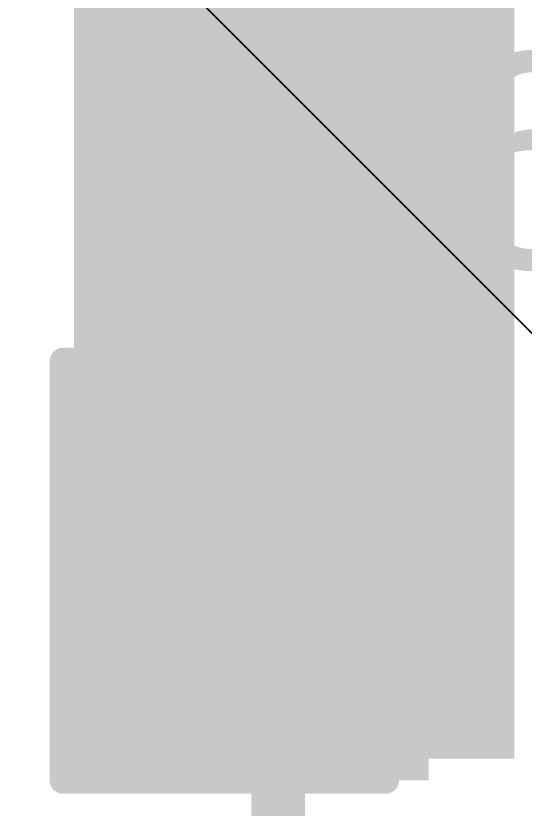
# Model space of a CAD drawing. Header units: inches. Extents: x 68 to 568, y 3 to 460.
# Drawn here: x 229.522 to 231.925, y 16.898 to 20.643 of the extents above; entities that cross this region are included whole.
import ezdxf

# ---------------------------------------------------------------- set-up
doc = ezdxf.new("R2010")
doc.units = ezdxf.units.IN
for name, color, linetype in [('Bottom Layer', 5, 'Continuous'), ('Top Layer', 1, 'Continuous'), ('Top Overlay', 2, 'Continuous'), ('Top Paste', 8, 'Continuous'), ('Top Solder', 216, 'Continuous')]:
    doc.layers.add(name, color=color, linetype=linetype)
doc.styles.add('Arial', font='', dxfattribs={"height": 0.2})
doc.styles.get('Arial').set_extended_font_data('Arial')

# ---------------------------------------------------------------- blocks, each defined once
blk = doc.blocks.new('C___1206_57')
at = {"layer": 'Top Layer'}
for points in [[(-2.032, 0.889), (-0.508, 0.889), (-0.508, -0.889), (-2.032, -0.889)], [(0.508, 0.889), (2.032, 0.889), (2.032, -0.889), (0.508, -0.889)]]:
    blk.add_hatch(color=1, dxfattribs=at).paths.add_polyline_path(points)
at = {"layer": 'Top Paste'}
for points in [[(-2.032, 0.889), (-0.508, 0.889), (-0.508, -0.889), (-2.032, -0.889)], [(0.508, 0.889), (2.032, 0.889), (2.032, -0.889), (0.508, -0.889)]]:
    blk.add_hatch(color=8, dxfattribs=at).paths.add_polyline_path(points)
at = {"layer": 'Top Solder'}
for points in [[(-2.1336, 0.9906), (-0.4064, 0.9906), (-0.4064, -0.9906), (-2.1336, -0.9906)], [(0.4064, 0.9906), (2.1336, 0.9906), (2.1336, -0.9906), (0.4064, -0.9906)]]:
    blk.add_hatch(color=216, dxfattribs=at).paths.add_polyline_path(points)
at = {"layer": 'Top Overlay'}
for points in [[(-2.1336, 0.9906, 0.127, 0.127, 0), (-2.1336, -0.9906, 0.127, 0.127, 0)], [(-0.6096, 0.9906, 0.127, 0.127, 0), (-2.1336, 0.9906, 0.127, 0.127, 0)], [(2.1336, 0.9906, 0.127, 0.127, 0), (0.6096, 0.9906, 0.127, 0.127, 0)], [(2.1336, 0.9906, 0.127, 0.127, 0), (2.1336, -0.9906, 0.127, 0.127, 0)], [(-0.6096, -0.9906, 0.127, 0.127, 0), (-2.1336, -0.9906, 0.127, 0.127, 0)], [(2.1336, -0.9906, 0.127, 0.127, 0), (0.6096, -0.9906, 0.127, 0.127, 0)]]:
    blk.add_lwpolyline(points, format="xyseb", dxfattribs=at)
for points in [[(-2.16535, 0.9906, 0.0635, 0.0635, 1), (-2.10185, 0.9906, 0.0635, 0.0635, 1)], [(-2.16535, 0.9906, 0.0635, 0.0635, 1), (-2.10185, 0.9906, 0.0635, 0.0635, 1)], [(-0.64135, 0.9906, 0.0635, 0.0635, 1), (-0.57785, 0.9906, 0.0635, 0.0635, 1)], [(0.57785, 0.9906, 0.0635, 0.0635, 1), (0.64135, 0.9906, 0.0635, 0.0635, 1)], [(2.10185, 0.9906, 0.0635, 0.0635, 1), (2.16535, 0.9906, 0.0635, 0.0635, 1)], [(2.10185, 0.9906, 0.0635, 0.0635, 1), (2.16535, 0.9906, 0.0635, 0.0635, 1)], [(-2.16535, -0.9906, 0.0635, 0.0635, 1), (-2.10185, -0.9906, 0.0635, 0.0635, 1)], [(-2.16535, -0.9906, 0.0635, 0.0635, 1), (-2.10185, -0.9906, 0.0635, 0.0635, 1)], [(-0.64135, -0.9906, 0.0635, 0.0635, 1), (-0.57785, -0.9906, 0.0635, 0.0635, 1)], [(0.57785, -0.9906, 0.0635, 0.0635, 1), (0.64135, -0.9906, 0.0635, 0.0635, 1)], [(2.10185, -0.9906, 0.0635, 0.0635, 1), (2.16535, -0.9906, 0.0635, 0.0635, 1)], [(2.10185, -0.9906, 0.0635, 0.0635, 1), (2.16535, -0.9906, 0.0635, 0.0635, 1)]]:
    blk.add_lwpolyline(points, format="xyseb", close=True, dxfattribs=at)

msp = doc.modelspace()

# ---------------------------------------------------------------- hatches: boundary and pattern name
at = {"layer": 'Top Layer'}
msp.add_hatch(color=1, dxfattribs=at).paths.add_polyline_path([(229.7965, 17.1312), (231.8792, 17.1312), (231.8792, 22.8046), (229.7965, 22.8046)])

# ---------------------------------------------------------------- linework, layer by layer
at = {"layer": 'Bottom Layer'}
msp.add_line((233.9562, 17.1478), (229.0277, 22.0762), dxfattribs=at)
at = {"layer": 'Top Layer'}
for points in [[(230.6092, 18.0202, 0.254, 0.254, 0), (230.7616, 17.8678, 0.254, 0.254, 0)], [(230.7616, 16.503, 0.254, 0.254, 0), (230.7616, 17.8678, 0.254, 0.254, 0)]]:
    msp.add_lwpolyline(points, format="xyseb", dxfattribs=at)
for points in [[(230.5457, 18.0202, 0.127, 0.127, 1), (230.6727, 18.0202, 0.127, 0.127, 1)], [(230.6981, 17.8678, 0.127, 0.127, 1), (230.8251, 17.8678, 0.127, 0.127, 1)], [(230.6981, 17.8678, 0.127, 0.127, 1), (230.8251, 17.8678, 0.127, 0.127, 1)]]:
    msp.add_lwpolyline(points, format="xyseb", close=True, dxfattribs=at)

# ---------------------------------------------------------------- block references
at = {"rotation": 180}
msp.add_blockref('C___1206_57', (231.8792, 18.0202), dxfattribs=at)

# ---------------------------------------------------------------- texts
at = {"layer": 'Top Overlay', "style": 'Arial'}
msp.add_text('C66', height=1.016, dxfattribs=at).set_placement((230.5224, 19.4506))

doc.saveas('drawing.dxf')
